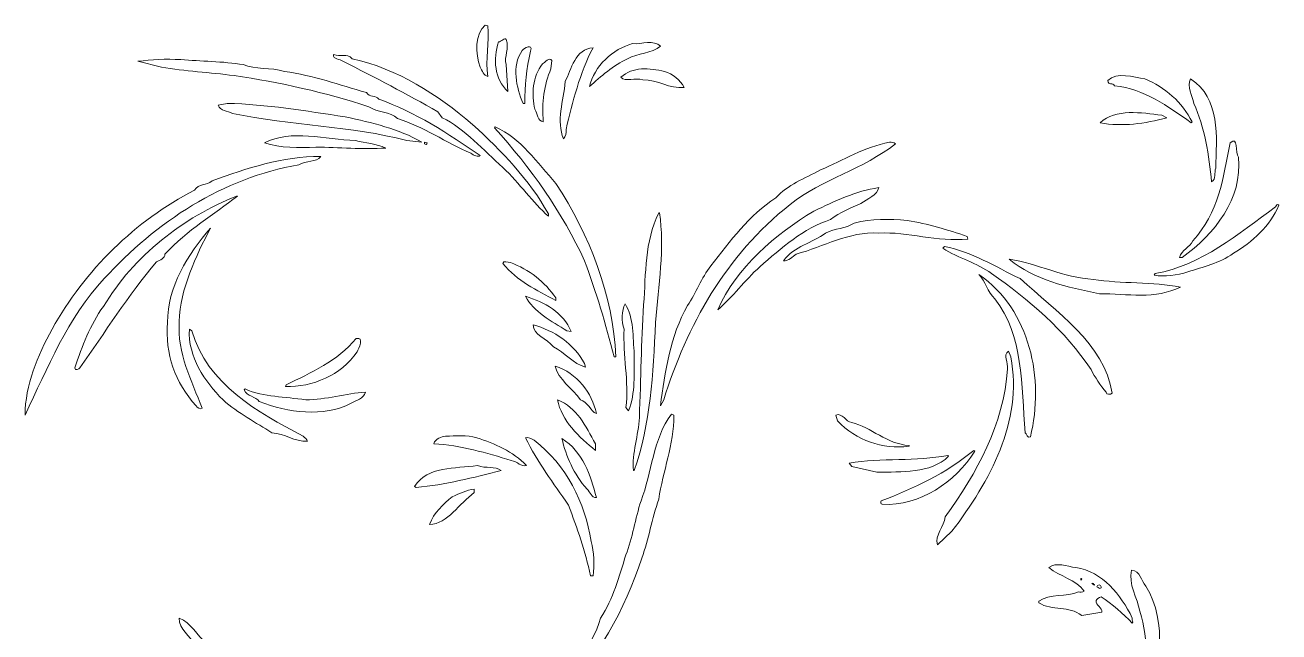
# Model space of a CAD drawing. Header units: centimetres. Extents: x -4.2 to 9.2, y -13.7 to 13.3.
# Drawn here: x -3.62 to 8.83, y 6.84 to 12.87 of the extents above; entities that cross this region are included whole.
import ezdxf

# ---------------------------------------------------------------- set-up
doc = ezdxf.new("R2010")
doc.units = ezdxf.units.CM
doc.header["$MEASUREMENT"] = 0
doc.layers.add('layer 1', color=7, linetype='Continuous')

msp = doc.modelspace()

# ---------------------------------------------------------------- linework, layer by layer
at = {"layer": 'layer 1', "color": 22, "lineweight": 9}
for points, knots in [([(0.97365, 12.86079), (0.99036, 12.70186), (0.94854, 12.52622), (0.97365, 12.35892), (0.97365, 12.35892), (0.94019, 12.36729), (0.91508, 12.41749), (0.89837, 12.45094), (0.89837, 12.45094), (0.84818, 12.58476), (0.84818, 12.78551), (0.94854, 12.86916), (0.94854, 12.86916), (0.94854, 12.86916), (0.97365, 12.86079), (0.97365, 12.86079)], [0, 0, 0, 0, 0.25, 0.25, 0.25, 0.25, 0.5, 0.5, 0.5, 0.5, 0.75, 0.75, 0.75, 0.75, 1, 1, 1, 1]), ([(1.15766, 12.47603), (1.15766, 12.47603), (1.17438, 12.20837), (1.17438, 12.20837), (1.17438, 12.20837), (1.04056, 12.33384), (1.02382, 12.53459), (1.08238, 12.70186), (1.08238, 12.70186), (1.10747, 12.70186), (1.14092, 12.75206), (1.15766, 12.72697), (1.15766, 12.72697), (1.19112, 12.63496), (1.13255, 12.55968), (1.15766, 12.47603)], [0, 0, 0, 0, 0.25, 0.25, 0.25, 0.25, 0.5, 0.5, 0.5, 0.5, 0.75, 0.75, 0.75, 0.75, 1, 1, 1, 1]), ([(2.6883, 12.66004), (2.60465, 12.58476), (2.46247, 12.59313), (2.3621, 12.53459), (2.3621, 12.53459), (2.21991, 12.46768), (2.09444, 12.35892), (1.98571, 12.25856), (1.98571, 12.25856), (2.02753, 12.45931), (2.21991, 12.63496), (2.41229, 12.68515), (2.41229, 12.68515), (2.50429, 12.67678), (2.62139, 12.72697), (2.6883, 12.66004)], [0, 0, 0, 0, 0.25, 0.25, 0.25, 0.25, 0.5, 0.5, 0.5, 0.5, 0.75, 0.75, 0.75, 0.75, 1, 1, 1, 1]), ([(-0.37303, 12.53459), (0.07865, 12.4342), (0.47178, 12.18328), (0.82309, 11.88217), (0.82309, 11.88217), (1.11584, 11.6145), (1.3835, 11.3385), (1.57588, 10.99556), (1.57588, 10.99556), (1.57588, 10.99556), (1.57588, 10.97045), (1.57588, 10.97045), (1.57588, 10.97045), (1.42532, 11.10429), (1.29148, 11.29667), (1.12421, 11.45558), (1.12421, 11.45558), (0.93182, 11.62287), (0.74781, 11.84034), (0.52197, 11.94907), (0.52197, 11.94907), (0.52197, 11.94907), (0.48015, 12.00764), (0.48015, 12.00764), (0.48015, 12.00764), (0.17066, 12.18328), (-0.14719, 12.35058), (-0.46502, 12.50948), (-0.46502, 12.50948), (-0.49011, 12.53459), (-0.56539, 12.52622), (-0.55704, 12.57642), (-0.55704, 12.57642), (-0.49011, 12.55131), (-0.4232, 12.59313), (-0.37303, 12.53459)], [0, 0, 0, 0, 0.11111111, 0.11111111, 0.11111111, 0.11111111, 0.22222222, 0.22222222, 0.22222222, 0.22222222, 0.33333333, 0.33333333, 0.33333333, 0.33333333, 0.44444444, 0.44444444, 0.44444444, 0.44444444, 0.55555556, 0.55555556, 0.55555556, 0.55555556, 0.66666667, 0.66666667, 0.66666667, 0.66666667, 0.77777778, 0.77777778, 0.77777778, 0.77777778, 0.88888889, 0.88888889, 0.88888889, 0.88888889, 1, 1, 1, 1]), ([(1.40021, 12.60987), (1.35839, 12.4342), (1.34167, 12.26693), (1.34167, 12.09129), (1.34167, 12.09129), (1.34167, 12.09129), (1.32493, 12.09129), (1.32493, 12.09129), (1.32493, 12.09129), (1.25802, 12.25019), (1.20783, 12.45931), (1.31659, 12.61824), (1.31659, 12.61824), (1.3333, 12.63496), (1.42532, 12.69352), (1.40021, 12.60987)], [0, 0, 0, 0, 0.25, 0.25, 0.25, 0.25, 0.5, 0.5, 0.5, 0.5, 0.75, 0.75, 0.75, 0.75, 1, 1, 1, 1]), ([(2.01916, 12.64333), (1.88534, 12.3924), (1.81843, 12.108), (1.75152, 11.83197), (1.75152, 11.83197), (1.75152, 11.79852), (1.75152, 11.76506), (1.72644, 11.73998), (1.72644, 11.73998), (1.65116, 11.91562), (1.72644, 12.11637), (1.74315, 12.30875), (1.74315, 12.30875), (1.80172, 12.42586), (1.84354, 12.63496), (2.01916, 12.64333)], [0, 0, 0, 0, 0.25, 0.25, 0.25, 0.25, 0.5, 0.5, 0.5, 0.5, 0.75, 0.75, 0.75, 0.75, 1, 1, 1, 1]), ([(-1.45202, 12.47603), (-1.33492, 12.42586), (-1.18436, 12.45094), (-1.04217, 12.40912), (-1.04217, 12.40912), (-0.75777, 12.36729), (-0.49848, 12.2753), (-0.23082, 12.20002), (-0.23082, 12.20002), (-0.19736, 12.14983), (-0.13882, 12.17491), (-0.10537, 12.13309), (-0.10537, 12.13309), (0.24594, 12.00764), (0.58888, 11.79017), (0.89837, 11.57268), (0.89837, 11.57268), (0.88163, 11.55596), (0.83144, 11.57268), (0.80635, 11.59779), (0.80635, 11.59779), (0.5638, 11.69815), (0.32959, 11.86545), (0.07865, 11.94073), (0.07865, 11.94073), (0.00337, 12.01601), (-0.12208, 11.99927), (-0.20573, 12.05781), (-0.20573, 12.05781), (-0.63232, 12.20002), (-1.09234, 12.30038), (-1.54401, 12.36729), (-1.54401, 12.36729), (-1.77822, 12.40075), (-2.03751, 12.40912), (-2.26335, 12.45094), (-2.26335, 12.45094), (-2.26335, 12.45094), (-2.49756, 12.50948), (-2.49756, 12.50948), (-2.49756, 12.50948), (-2.36374, 12.52622), (-2.22152, 12.53459), (-2.07097, 12.52622), (-2.07097, 12.52622), (-1.87861, 12.50948), (-1.65277, 12.50948), (-1.45202, 12.47603)], [0, 0, 0, 0, 0.08333333, 0.08333333, 0.08333333, 0.08333333, 0.16666667, 0.16666667, 0.16666667, 0.16666667, 0.25, 0.25, 0.25, 0.25, 0.33333333, 0.33333333, 0.33333333, 0.33333333, 0.41666667, 0.41666667, 0.41666667, 0.41666667, 0.5, 0.5, 0.5, 0.5, 0.58333333, 0.58333333, 0.58333333, 0.58333333, 0.66666667, 0.66666667, 0.66666667, 0.66666667, 0.75, 0.75, 0.75, 0.75, 0.83333333, 0.83333333, 0.83333333, 0.83333333, 0.91666667, 0.91666667, 0.91666667, 0.91666667, 1, 1, 1, 1]), ([(1.60097, 12.4342), (1.53406, 12.2753), (1.50895, 12.09963), (1.52569, 11.90725), (1.52569, 11.90725), (1.46715, 11.91562), (1.46715, 11.9909), (1.44204, 12.03272), (1.44204, 12.03272), (1.40858, 12.17491), (1.41695, 12.35892), (1.51732, 12.4844), (1.51732, 12.4844), (1.54243, 12.49277), (1.58423, 12.55968), (1.60933, 12.51785), (1.60933, 12.51785), (1.60933, 12.51785), (1.60097, 12.4342), (1.60097, 12.4342)], [0, 0, 0, 0, 0.2, 0.2, 0.2, 0.2, 0.4, 0.4, 0.4, 0.4, 0.6, 0.6, 0.6, 0.6, 0.8, 0.8, 0.8, 0.8, 1, 1, 1, 1]), ([(2.92251, 12.25019), (2.78032, 12.23348), (2.66322, 12.32547), (2.51266, 12.32547), (2.51266, 12.32547), (2.43738, 12.35058), (2.34536, 12.30038), (2.29519, 12.35058), (2.29519, 12.35058), (2.41229, 12.45931), (2.57957, 12.44257), (2.73013, 12.40912), (2.73013, 12.40912), (2.80541, 12.38403), (2.88905, 12.32547), (2.92251, 12.25019)], [0, 0, 0, 0, 0.25, 0.25, 0.25, 0.25, 0.5, 0.5, 0.5, 0.5, 0.75, 0.75, 0.75, 0.75, 1, 1, 1, 1]), ([(7.9662, 11.90725), (7.9662, 11.90725), (7.95783, 11.8989), (7.95783, 11.8989), (7.95783, 11.8989), (7.72363, 12.06618), (7.48944, 12.23348), (7.19667, 12.26693), (7.19667, 12.26693), (7.17996, 12.30038), (7.12976, 12.26693), (7.12976, 12.31712), (7.12976, 12.31712), (7.22178, 12.40912), (7.38071, 12.35058), (7.49779, 12.33384), (7.49779, 12.33384), (7.69017, 12.25856), (7.87418, 12.09963), (7.9662, 11.90725)], [0, 0, 0, 0, 0.2, 0.2, 0.2, 0.2, 0.4, 0.4, 0.4, 0.4, 0.6, 0.6, 0.6, 0.6, 0.8, 0.8, 0.8, 0.8, 1, 1, 1, 1]), ([(8.20041, 11.44723), (8.18367, 11.40541), (8.20875, 11.3385), (8.15858, 11.31339), (8.15858, 11.31339), (8.1335, 11.57268), (8.09167, 11.85708), (7.98292, 12.09129), (7.98292, 12.09129), (7.9662, 12.16657), (7.91601, 12.25856), (7.94946, 12.33384), (7.94946, 12.33384), (8.25058, 12.14983), (8.20875, 11.74835), (8.20041, 11.44723)], [0, 0, 0, 0, 0.25, 0.25, 0.25, 0.25, 0.5, 0.5, 0.5, 0.5, 0.75, 0.75, 0.75, 0.75, 1, 1, 1, 1]), ([(-0.43994, 11.95744), (-0.17228, 11.8989), (0.08702, 11.84034), (0.32122, 11.70652), (0.32122, 11.70652), (0.32122, 11.70652), (0.17066, 11.72324), (0.17066, 11.72324), (0.17066, 11.72324), (-0.38137, 11.86545), (-0.97526, 11.8738), (-1.56075, 11.9909), (-1.56075, 11.9909), (-1.61095, 12.01601), (-1.67786, 12.01601), (-1.70294, 12.07455), (-1.70294, 12.07455), (-1.70294, 12.07455), (-1.61095, 12.09129), (-1.61095, 12.09129), (-1.61095, 12.09129), (-1.22618, 12.08292), (-0.83305, 12.01601), (-0.43994, 11.95744)], [0, 0, 0, 0, 0.16666667, 0.16666667, 0.16666667, 0.16666667, 0.33333333, 0.33333333, 0.33333333, 0.33333333, 0.5, 0.5, 0.5, 0.5, 0.66666667, 0.66666667, 0.66666667, 0.66666667, 0.83333333, 0.83333333, 0.83333333, 0.83333333, 1, 1, 1, 1]), ([(7.71528, 11.94907), (7.49779, 11.89054), (7.27195, 11.85708), (7.05448, 11.8989), (7.05448, 11.8989), (7.20504, 12.04109), (7.46433, 11.99927), (7.66509, 11.97418), (7.66509, 11.97418), (7.66509, 11.97418), (7.71528, 11.94907), (7.71528, 11.94907)], [0, 0, 0, 0, 0.33333333, 0.33333333, 0.33333333, 0.33333333, 0.66666667, 0.66666667, 0.66666667, 0.66666667, 1, 1, 1, 1]), ([(-0.33955, 11.72324), (-0.23919, 11.69815), (-0.13045, 11.68978), (-0.03843, 11.64796), (-0.03843, 11.64796), (-0.26427, 11.63124), (-0.50685, 11.65633), (-0.73268, 11.65633), (-0.73268, 11.65633), (-0.89998, 11.64796), (-1.08399, 11.64796), (-1.2429, 11.69815), (-1.2429, 11.69815), (-0.97526, 11.84034), (-0.64067, 11.73161), (-0.33955, 11.72324)], [0, 0, 0, 0, 0.25, 0.25, 0.25, 0.25, 0.5, 0.5, 0.5, 0.5, 0.75, 0.75, 0.75, 0.75, 1, 1, 1, 1]), ([(1.65116, 11.29667), (1.98571, 10.77807), (2.21991, 10.19257), (2.245, 9.57363), (2.245, 9.57363), (2.245, 9.57363), (2.22826, 9.57363), (2.22826, 9.57363), (2.22826, 9.57363), (2.14463, 9.89983), (2.05262, 10.21766), (1.93554, 10.52714), (1.93554, 10.52714), (1.71807, 11.0039), (1.40021, 11.45558), (1.04056, 11.84871), (1.04056, 11.84871), (1.04056, 11.84871), (1.04893, 11.85708), (1.04893, 11.85708), (1.04893, 11.85708), (1.29985, 11.74835), (1.46715, 11.4974), (1.65116, 11.29667)], [0, 0, 0, 0, 0.16666667, 0.16666667, 0.16666667, 0.16666667, 0.33333333, 0.33333333, 0.33333333, 0.33333333, 0.5, 0.5, 0.5, 0.5, 0.66666667, 0.66666667, 0.66666667, 0.66666667, 0.83333333, 0.83333333, 0.83333333, 0.83333333, 1, 1, 1, 1]), ([(0.37142, 11.69815), (0.37976, 11.68141), (0.34631, 11.68141), (0.34631, 11.68978), (0.34631, 11.68978), (0.34631, 11.68978), (0.34631, 11.70652), (0.34631, 11.70652), (0.34631, 11.70652), (0.34631, 11.70652), (0.37142, 11.69815), (0.37142, 11.69815)], [0, 0, 0, 0, 0.33333333, 0.33333333, 0.33333333, 0.33333333, 0.66666667, 0.66666667, 0.66666667, 0.66666667, 1, 1, 1, 1]), ([(5.02195, 11.68978), (4.70412, 11.43886), (4.29427, 11.3385), (3.97641, 11.08755), (3.97641, 11.08755), (3.33236, 10.57734), (2.94759, 9.88309), (2.72176, 9.14704), (2.72176, 9.14704), (2.72176, 9.14704), (2.6883, 9.08847), (2.6883, 9.08847), (2.6883, 9.08847), (2.73013, 9.42304), (2.78869, 9.78272), (2.95596, 10.08384), (2.95596, 10.08384), (3.04798, 10.20931), (3.08981, 10.35987), (3.19017, 10.47695), (3.19017, 10.47695), (3.38255, 10.7279), (3.56657, 10.97882), (3.83423, 11.15446), (3.83423, 11.15446), (3.95133, 11.27993), (4.1186, 11.34684), (4.27753, 11.43049), (4.27753, 11.43049), (4.50337, 11.53086), (4.71247, 11.65633), (4.96341, 11.70652), (4.96341, 11.70652), (4.98013, 11.70652), (5.00524, 11.70652), (5.02195, 11.68978)], [0, 0, 0, 0, 0.11111111, 0.11111111, 0.11111111, 0.11111111, 0.22222222, 0.22222222, 0.22222222, 0.22222222, 0.33333333, 0.33333333, 0.33333333, 0.33333333, 0.44444444, 0.44444444, 0.44444444, 0.44444444, 0.55555556, 0.55555556, 0.55555556, 0.55555556, 0.66666667, 0.66666667, 0.66666667, 0.66666667, 0.77777778, 0.77777778, 0.77777778, 0.77777778, 0.88888889, 0.88888889, 0.88888889, 0.88888889, 1, 1, 1, 1]), ([(8.42625, 11.55596), (8.46807, 11.14611), (8.19204, 10.7948), (7.86584, 10.5606), (7.86584, 10.5606), (7.86584, 10.5606), (7.84073, 10.5606), (7.84073, 10.5606), (7.84073, 10.5606), (7.86584, 10.63588), (7.94112, 10.66099), (7.97457, 10.7279), (7.97457, 10.7279), (8.22549, 11.0039), (8.27569, 11.34684), (8.3426, 11.69815), (8.3426, 11.69815), (8.42625, 11.7818), (8.39279, 11.59779), (8.42625, 11.55596)], [0, 0, 0, 0, 0.2, 0.2, 0.2, 0.2, 0.4, 0.4, 0.4, 0.4, 0.6, 0.6, 0.6, 0.6, 0.8, 0.8, 0.8, 0.8, 1, 1, 1, 1]), ([(-0.68249, 11.56433), (-0.72431, 11.50577), (-0.83305, 11.52251), (-0.89998, 11.48069), (-0.89998, 11.48069), (-1.65277, 11.35521), (-2.32191, 10.91191), (-2.83213, 10.3515), (-2.83213, 10.3515), (-3.20015, 9.95837), (-3.39253, 9.46487), (-3.61837, 8.99648), (-3.61837, 8.99648), (-3.61837, 9.28922), (-3.49292, 9.59034), (-3.35071, 9.84963), (-3.35071, 9.84963), (-3.02451, 10.43515), (-2.52264, 10.92862), (-1.93715, 11.22974), (-1.93715, 11.22974), (-1.89532, 11.29667), (-1.82004, 11.27156), (-1.7615, 11.32176), (-1.7615, 11.32176), (-1.41856, 11.44723), (-1.06725, 11.56433), (-0.68249, 11.56433)], [0, 0, 0, 0, 0.14285714, 0.14285714, 0.14285714, 0.14285714, 0.28571429, 0.28571429, 0.28571429, 0.28571429, 0.42857143, 0.42857143, 0.42857143, 0.42857143, 0.57142857, 0.57142857, 0.57142857, 0.57142857, 0.71428571, 0.71428571, 0.71428571, 0.71428571, 0.85714286, 0.85714286, 0.85714286, 0.85714286, 1, 1, 1, 1]), ([(4.85468, 11.25485), (4.84631, 11.17957), (4.73757, 11.14611), (4.67901, 11.09592), (4.67901, 11.09592), (4.57865, 11.0541), (4.46991, 11.01227), (4.37789, 10.93699), (4.37789, 10.93699), (4.11023, 10.85334), (3.8844, 10.65262), (3.6753, 10.4686), (3.6753, 10.4686), (3.52474, 10.33476), (3.40764, 10.16749), (3.25708, 10.04201), (3.25708, 10.04201), (3.44109, 10.46023), (3.83423, 10.7948), (4.21062, 11.02064), (4.21062, 11.02064), (4.41972, 11.12101), (4.62884, 11.22139), (4.85468, 11.25485)], [0, 0, 0, 0, 0.16666667, 0.16666667, 0.16666667, 0.16666667, 0.33333333, 0.33333333, 0.33333333, 0.33333333, 0.5, 0.5, 0.5, 0.5, 0.66666667, 0.66666667, 0.66666667, 0.66666667, 0.83333333, 0.83333333, 0.83333333, 0.83333333, 1, 1, 1, 1]), ([(-1.51056, 11.1712), (-1.74477, 10.98719), (-2.00406, 10.83663), (-2.22989, 10.59405), (-2.22989, 10.59405), (-2.22989, 10.55223), (-2.28009, 10.53551), (-2.31354, 10.51877), (-2.31354, 10.51877), (-2.59792, 10.1842), (-2.82376, 9.81618), (-3.0747, 9.46487), (-3.0747, 9.46487), (-3.08307, 9.45652), (-3.12487, 9.43141), (-3.12487, 9.46487), (-3.12487, 9.46487), (-3.04959, 9.68236), (-2.97431, 9.89146), (-2.8405, 10.07547), (-2.8405, 10.07547), (-2.53938, 10.57734), (-2.04588, 10.9621), (-1.51893, 11.1712), (-1.51893, 11.1712), (-1.51893, 11.1712), (-1.51056, 11.1712), (-1.51056, 11.1712)], [0, 0, 0, 0, 0.14285714, 0.14285714, 0.14285714, 0.14285714, 0.28571429, 0.28571429, 0.28571429, 0.28571429, 0.42857143, 0.42857143, 0.42857143, 0.42857143, 0.57142857, 0.57142857, 0.57142857, 0.57142857, 0.71428571, 0.71428571, 0.71428571, 0.71428571, 0.85714286, 0.85714286, 0.85714286, 0.85714286, 1, 1, 1, 1]), ([(8.82773, 11.07918), (8.74408, 10.87845), (8.56006, 10.71116), (8.37605, 10.60242), (8.37605, 10.60242), (8.23386, 10.50206), (8.07494, 10.4686), (7.92438, 10.41841), (7.92438, 10.41841), (7.81564, 10.38496), (7.69017, 10.36822), (7.58981, 10.38496), (7.58981, 10.38496), (7.58981, 10.38496), (7.59818, 10.40167), (7.59818, 10.40167), (7.59818, 10.40167), (8.06657, 10.48532), (8.41788, 10.7948), (8.79427, 11.06247), (8.79427, 11.06247), (8.80264, 11.07918), (8.81101, 11.09592), (8.82773, 11.07918)], [0, 0, 0, 0, 0.16666667, 0.16666667, 0.16666667, 0.16666667, 0.33333333, 0.33333333, 0.33333333, 0.33333333, 0.5, 0.5, 0.5, 0.5, 0.66666667, 0.66666667, 0.66666667, 0.66666667, 0.83333333, 0.83333333, 0.83333333, 0.83333333, 1, 1, 1, 1]), ([(2.67993, 11.0039), (2.73013, 10.65262), (2.67159, 10.28459), (2.63811, 9.91654), (2.63811, 9.91654), (2.62139, 9.39796), (2.58794, 8.91283), (2.42901, 8.44444), (2.42901, 8.44444), (2.42901, 8.44444), (2.42064, 8.44444), (2.42064, 8.44444), (2.42064, 8.44444), (2.40393, 8.62008), (2.47083, 8.79573), (2.4792, 8.97137), (2.4792, 8.97137), (2.49592, 9.37287), (2.49592, 9.70744), (2.52103, 10.09221), (2.52103, 10.09221), (2.54611, 10.41004), (2.52937, 10.71116), (2.67159, 11.0039), (2.67159, 11.0039), (2.67159, 11.0039), (2.67993, 11.0039), (2.67993, 11.0039)], [0, 0, 0, 0, 0.14285714, 0.14285714, 0.14285714, 0.14285714, 0.28571429, 0.28571429, 0.28571429, 0.28571429, 0.42857143, 0.42857143, 0.42857143, 0.42857143, 0.57142857, 0.57142857, 0.57142857, 0.57142857, 0.71428571, 0.71428571, 0.71428571, 0.71428571, 0.85714286, 0.85714286, 0.85714286, 0.85714286, 1, 1, 1, 1]), ([(-2.08771, 9.92491), (-2.11279, 9.60708), (-1.96223, 9.33942), (-1.86187, 9.06339), (-1.86187, 9.06339), (-1.87861, 9.04665), (-1.91206, 9.07176), (-1.92041, 9.08847), (-1.92041, 9.08847), (-2.12953, 9.31431), (-2.22989, 9.60708), (-2.20481, 9.91654), (-2.20481, 9.91654), (-2.20481, 10.26785), (-2.00406, 10.59405), (-1.77822, 10.85334), (-1.77822, 10.85334), (-1.92041, 10.57734), (-2.07934, 10.25111), (-2.08771, 9.92491)], [0, 0, 0, 0, 0.2, 0.2, 0.2, 0.2, 0.4, 0.4, 0.4, 0.4, 0.6, 0.6, 0.6, 0.6, 0.8, 0.8, 0.8, 0.8, 1, 1, 1, 1]), ([(5.13905, 10.92862), (5.33981, 10.89517), (5.54053, 10.83663), (5.73292, 10.76972), (5.73292, 10.76972), (5.73292, 10.76972), (5.74129, 10.74461), (5.74129, 10.74461), (5.74129, 10.74461), (5.4318, 10.71116), (5.14742, 10.81989), (4.85468, 10.80317), (4.85468, 10.80317), (4.55356, 10.81989), (4.31099, 10.66933), (4.03495, 10.59405), (4.03495, 10.59405), (4.0015, 10.56897), (3.95968, 10.52714), (3.90951, 10.52714), (3.90951, 10.52714), (4.01824, 10.6777), (4.19388, 10.70279), (4.32772, 10.80317), (4.32772, 10.80317), (4.41972, 10.85334), (4.52845, 10.845), (4.6121, 10.90354), (4.6121, 10.90354), (4.78774, 10.94536), (4.95504, 10.94536), (5.13905, 10.92862)], [0, 0, 0, 0, 0.125, 0.125, 0.125, 0.125, 0.25, 0.25, 0.25, 0.25, 0.375, 0.375, 0.375, 0.375, 0.5, 0.5, 0.5, 0.5, 0.625, 0.625, 0.625, 0.625, 0.75, 0.75, 0.75, 0.75, 0.875, 0.875, 0.875, 0.875, 1, 1, 1, 1]), ([(6.25987, 10.3515), (6.61118, 10.02528), (7.09631, 9.70744), (7.17159, 9.21395), (7.17159, 9.21395), (7.15485, 9.19723), (7.11305, 9.19723), (7.11305, 9.22232), (7.11305, 9.22232), (7.05448, 9.28922), (7.00431, 9.37287), (6.96249, 9.44815), (6.96249, 9.44815), (6.71154, 9.83292), (6.33515, 10.15075), (5.97549, 10.40167), (5.97549, 10.40167), (5.82494, 10.51043), (5.64927, 10.55223), (5.49036, 10.65262), (5.49036, 10.65262), (5.49036, 10.65262), (5.50708, 10.66933), (5.50708, 10.66933), (5.50708, 10.66933), (5.78311, 10.61916), (6.00895, 10.4686), (6.25987, 10.3515)], [0, 0, 0, 0, 0.14285714, 0.14285714, 0.14285714, 0.14285714, 0.28571429, 0.28571429, 0.28571429, 0.28571429, 0.42857143, 0.42857143, 0.42857143, 0.42857143, 0.57142857, 0.57142857, 0.57142857, 0.57142857, 0.71428571, 0.71428571, 0.71428571, 0.71428571, 0.85714286, 0.85714286, 0.85714286, 0.85714286, 1, 1, 1, 1]), ([(1.65116, 10.15912), (1.65116, 10.15912), (1.65116, 10.13403), (1.65116, 10.13403), (1.65116, 10.13403), (1.45878, 10.2344), (1.26639, 10.32642), (1.12421, 10.50206), (1.12421, 10.50206), (1.12421, 10.53551), (1.17438, 10.51043), (1.19948, 10.51043), (1.19948, 10.51043), (1.3835, 10.44349), (1.54243, 10.31805), (1.65116, 10.15912)], [0, 0, 0, 0, 0.25, 0.25, 0.25, 0.25, 0.5, 0.5, 0.5, 0.5, 0.75, 0.75, 0.75, 0.75, 1, 1, 1, 1]), ([(6.98758, 10.34313), (7.25524, 10.30131), (7.58144, 10.31805), (7.8491, 10.26785), (7.8491, 10.26785), (7.60652, 10.14238), (7.32215, 10.20094), (7.04611, 10.20094), (7.04611, 10.20094), (6.72828, 10.26785), (6.40206, 10.33476), (6.15114, 10.54388), (6.15114, 10.54388), (6.43554, 10.50206), (6.68646, 10.35987), (6.98758, 10.34313)], [0, 0, 0, 0, 0.25, 0.25, 0.25, 0.25, 0.5, 0.5, 0.5, 0.5, 0.75, 0.75, 0.75, 0.75, 1, 1, 1, 1]), ([(6.36026, 8.77901), (6.32678, 8.76227), (6.32678, 8.81247), (6.31006, 8.82084), (6.31006, 8.82084), (6.26824, 9.29759), (6.29332, 9.78272), (6.00895, 10.15075), (6.00895, 10.15075), (5.93367, 10.21766), (5.91693, 10.32642), (5.85002, 10.39332), (5.85002, 10.39332), (6.36026, 10.03365), (6.50245, 9.35613), (6.36026, 8.77901)], [0, 0, 0, 0, 0.25, 0.25, 0.25, 0.25, 0.5, 0.5, 0.5, 0.5, 0.75, 0.75, 0.75, 0.75, 1, 1, 1, 1]), ([(1.80172, 9.82455), (1.80172, 9.82455), (1.75989, 9.83292), (1.75989, 9.83292), (1.75989, 9.83292), (1.60933, 9.92491), (1.42532, 10.02528), (1.35004, 10.17583), (1.35004, 10.17583), (1.53406, 10.11729), (1.72644, 10.01693), (1.80172, 9.82455)], [0, 0, 0, 0, 0.33333333, 0.33333333, 0.33333333, 0.33333333, 0.66666667, 0.66666667, 0.66666667, 0.66666667, 1, 1, 1, 1]), ([(2.42901, 9.59871), (2.42064, 9.4147), (2.44575, 9.21395), (2.37047, 9.0383), (2.37047, 9.0383), (2.37047, 9.0383), (2.34536, 9.07176), (2.34536, 9.07176), (2.34536, 9.07176), (2.37882, 9.32268), (2.31191, 9.59871), (2.32865, 9.84963), (2.32865, 9.84963), (2.29519, 9.92491), (2.30354, 10.03365), (2.33702, 10.10055), (2.33702, 10.10055), (2.42901, 9.95837), (2.41229, 9.77435), (2.42901, 9.59871)], [0, 0, 0, 0, 0.2, 0.2, 0.2, 0.2, 0.4, 0.4, 0.4, 0.4, 0.6, 0.6, 0.6, 0.6, 0.8, 0.8, 0.8, 0.8, 1, 1, 1, 1]), ([(-1.96223, 9.83292), (-1.81168, 9.30596), (-1.30983, 9.02156), (-0.85816, 8.78736), (-0.85816, 8.78736), (-0.84142, 8.77064), (-0.81633, 8.7539), (-0.81633, 8.73719), (-0.81633, 8.73719), (-0.94178, 8.72882), (-1.04217, 8.81247), (-1.16762, 8.82084), (-1.16762, 8.82084), (-1.32655, 8.9212), (-1.50221, 9.01319), (-1.65277, 9.14704), (-1.65277, 9.14704), (-1.83678, 9.33105), (-2.00406, 9.57363), (-1.98734, 9.84963), (-1.98734, 9.84963), (-1.98734, 9.84963), (-1.96223, 9.83292), (-1.96223, 9.83292)], [0, 0, 0, 0, 0.16666667, 0.16666667, 0.16666667, 0.16666667, 0.33333333, 0.33333333, 0.33333333, 0.33333333, 0.5, 0.5, 0.5, 0.5, 0.66666667, 0.66666667, 0.66666667, 0.66666667, 0.83333333, 0.83333333, 0.83333333, 0.83333333, 1, 1, 1, 1]), ([(1.93554, 9.50669), (1.93554, 9.50669), (1.94391, 9.47324), (1.94391, 9.47324), (1.94391, 9.47324), (1.8268, 9.49832), (1.73478, 9.6238), (1.62605, 9.67399), (1.62605, 9.67399), (1.55914, 9.75764), (1.42532, 9.79109), (1.42532, 9.89146), (1.42532, 9.89146), (1.62605, 9.84126), (1.83517, 9.69907), (1.93554, 9.50669)], [0, 0, 0, 0, 0.25, 0.25, 0.25, 0.25, 0.5, 0.5, 0.5, 0.5, 0.75, 0.75, 0.75, 0.75, 1, 1, 1, 1]), ([(-0.32283, 9.6238), (-0.48176, 9.38959), (-0.76614, 9.27249), (-1.0338, 9.28086), (-1.0338, 9.28086), (-1.0338, 9.28086), (-1.02543, 9.29759), (-1.02543, 9.29759), (-1.02543, 9.29759), (-0.78288, 9.4147), (-0.51522, 9.5318), (-0.3312, 9.75764), (-0.3312, 9.75764), (-0.24756, 9.77435), (-0.3061, 9.65725), (-0.32283, 9.6238)], [0, 0, 0, 0, 0.25, 0.25, 0.25, 0.25, 0.5, 0.5, 0.5, 0.5, 0.75, 0.75, 0.75, 0.75, 1, 1, 1, 1]), ([(6.16788, 9.57363), (6.28498, 8.9212), (5.95875, 8.34405), (5.58236, 7.84218), (5.58236, 7.84218), (5.58236, 7.84218), (5.44017, 7.70837), (5.44017, 7.70837), (5.44017, 7.70837), (5.40672, 7.80038), (5.50708, 7.89238), (5.51545, 7.9844), (5.51545, 7.9844), (5.8333, 8.4277), (6.0926, 8.89609), (6.13442, 9.45652), (6.13442, 9.45652), (6.14277, 9.51506), (6.08423, 9.59034), (6.14277, 9.63217), (6.14277, 9.63217), (6.14277, 9.63217), (6.16788, 9.57363), (6.16788, 9.57363)], [0, 0, 0, 0, 0.16666667, 0.16666667, 0.16666667, 0.16666667, 0.33333333, 0.33333333, 0.33333333, 0.33333333, 0.5, 0.5, 0.5, 0.5, 0.66666667, 0.66666667, 0.66666667, 0.66666667, 0.83333333, 0.83333333, 0.83333333, 0.83333333, 1, 1, 1, 1]), ([(2.05262, 9.01319), (1.99408, 9.02993), (1.96897, 9.1303), (1.89371, 9.14704), (1.89371, 9.14704), (1.81006, 9.26414), (1.67624, 9.34776), (1.64279, 9.48161), (1.64279, 9.48161), (1.86026, 9.4147), (2.01079, 9.21395), (2.05262, 9.01319)], [0, 0, 0, 0, 0.33333333, 0.33333333, 0.33333333, 0.33333333, 0.66666667, 0.66666667, 0.66666667, 0.66666667, 1, 1, 1, 1]), ([(-0.83305, 9.14704), (-0.63232, 9.14704), (-0.43157, 9.21395), (-0.23919, 9.22232), (-0.23919, 9.22232), (-0.25592, 9.16375), (-0.3312, 9.13867), (-0.38137, 9.11358), (-0.38137, 9.11358), (-0.65741, 8.97137), (-1.00871, 9.02156), (-1.29309, 9.1303), (-1.29309, 9.1303), (-1.32655, 9.18049), (-1.41856, 9.18049), (-1.44365, 9.2474), (-1.44365, 9.2474), (-1.44365, 9.2474), (-1.43528, 9.25577), (-1.43528, 9.25577), (-1.43528, 9.25577), (-1.2429, 9.17212), (-1.04217, 9.18049), (-0.83305, 9.14704)], [0, 0, 0, 0, 0.16666667, 0.16666667, 0.16666667, 0.16666667, 0.33333333, 0.33333333, 0.33333333, 0.33333333, 0.5, 0.5, 0.5, 0.5, 0.66666667, 0.66666667, 0.66666667, 0.66666667, 0.83333333, 0.83333333, 0.83333333, 0.83333333, 1, 1, 1, 1]), ([(2.04425, 8.71208), (2.04425, 8.71208), (2.04425, 8.64517), (2.04425, 8.64517), (2.04425, 8.64517), (1.88534, 8.77064), (1.70133, 8.94628), (1.66787, 9.14704), (1.66787, 9.14704), (1.86026, 9.07176), (1.94391, 8.88774), (2.04425, 8.71208)], [0, 0, 0, 0, 0.33333333, 0.33333333, 0.33333333, 0.33333333, 0.66666667, 0.66666667, 0.66666667, 0.66666667, 1, 1, 1, 1]), ([(2.82214, 8.99648), (2.82214, 8.69536), (2.71341, 8.44444), (2.67159, 8.16004), (2.67159, 8.16004), (2.60465, 7.96766), (2.5712, 7.76691), (2.50429, 7.57455), (2.50429, 7.57455), (2.32865, 7.06431), (2.08607, 6.57081), (1.63442, 6.20279), (1.63442, 6.20279), (1.75989, 6.47045), (2.01916, 6.67954), (2.09444, 6.98066), (2.09444, 6.98066), (2.21991, 7.17304), (2.27845, 7.39051), (2.34536, 7.608), (2.34536, 7.608), (2.41229, 7.77528), (2.43738, 7.96766), (2.49592, 8.1433), (2.49592, 8.1433), (2.60465, 8.4277), (2.61302, 8.76227), (2.79704, 9.00485), (2.79704, 9.00485), (2.79704, 9.00485), (2.82214, 8.99648), (2.82214, 8.99648)], [0, 0, 0, 0, 0.125, 0.125, 0.125, 0.125, 0.25, 0.25, 0.25, 0.25, 0.375, 0.375, 0.375, 0.375, 0.5, 0.5, 0.5, 0.5, 0.625, 0.625, 0.625, 0.625, 0.75, 0.75, 0.75, 0.75, 0.875, 0.875, 0.875, 0.875, 1, 1, 1, 1]), ([(4.58702, 8.9212), (4.7794, 8.87937), (4.9383, 8.70373), (5.15579, 8.69536), (5.15579, 8.69536), (5.15579, 8.69536), (5.15579, 8.68699), (5.15579, 8.68699), (5.15579, 8.68699), (4.88813, 8.65354), (4.63719, 8.74553), (4.4448, 8.93791), (4.4448, 8.93791), (4.4448, 8.93791), (4.42809, 8.99648), (4.42809, 8.99648), (4.42809, 8.99648), (4.495, 9.02156), (4.52845, 8.92957), (4.58702, 8.9212)], [0, 0, 0, 0, 0.2, 0.2, 0.2, 0.2, 0.4, 0.4, 0.4, 0.4, 0.6, 0.6, 0.6, 0.6, 0.8, 0.8, 0.8, 0.8, 1, 1, 1, 1]), ([(1.35839, 8.49461), (1.30822, 8.47789), (1.26639, 8.53643), (1.20783, 8.5448), (1.20783, 8.5448), (0.96528, 8.62008), (0.70599, 8.69536), (0.43833, 8.71208), (0.43833, 8.71208), (0.45504, 8.76227), (0.5136, 8.77901), (0.55543, 8.78736), (0.55543, 8.78736), (0.65579, 8.78736), (0.76453, 8.8041), (0.86491, 8.77064), (0.86491, 8.77064), (1.04056, 8.71208), (1.22457, 8.6368), (1.35839, 8.49461)], [0, 0, 0, 0, 0.2, 0.2, 0.2, 0.2, 0.4, 0.4, 0.4, 0.4, 0.6, 0.6, 0.6, 0.6, 0.8, 0.8, 0.8, 0.8, 1, 1, 1, 1]), ([(2.00242, 7.74182), (2.02753, 7.63309), (2.0359, 7.50761), (2.01916, 7.39888), (2.01916, 7.39888), (2.01916, 7.39888), (1.99408, 7.39888), (1.99408, 7.39888), (1.99408, 7.39888), (1.94391, 7.64983), (1.86026, 7.86729), (1.77661, 8.1015), (1.77661, 8.1015), (1.62605, 8.31897), (1.46715, 8.52807), (1.35004, 8.77064), (1.35004, 8.77064), (1.37513, 8.78736), (1.40858, 8.7539), (1.43367, 8.74553), (1.43367, 8.74553), (1.75989, 8.50298), (1.93554, 8.12658), (2.00242, 7.74182)], [0, 0, 0, 0, 0.16666667, 0.16666667, 0.16666667, 0.16666667, 0.33333333, 0.33333333, 0.33333333, 0.33333333, 0.5, 0.5, 0.5, 0.5, 0.66666667, 0.66666667, 0.66666667, 0.66666667, 0.83333333, 0.83333333, 0.83333333, 0.83333333, 1, 1, 1, 1]), ([(2.05262, 8.17678), (2.00242, 8.16841), (1.99408, 8.23532), (1.96062, 8.2604), (1.96062, 8.2604), (1.8268, 8.41096), (1.75152, 8.58663), (1.7097, 8.76227), (1.7097, 8.76227), (1.91882, 8.6368), (1.99408, 8.39425), (2.05262, 8.17678)], [0, 0, 0, 0, 0.33333333, 0.33333333, 0.33333333, 0.33333333, 0.66666667, 0.66666667, 0.66666667, 0.66666667, 1, 1, 1, 1]), ([(5.5489, 8.58663), (5.36489, 8.41096), (5.08051, 8.43607), (4.83794, 8.4277), (4.83794, 8.4277), (4.83794, 8.4277), (4.58702, 8.48624), (4.58702, 8.48624), (4.58702, 8.48624), (4.58702, 8.48624), (4.56191, 8.5197), (4.56191, 8.5197), (4.56191, 8.5197), (4.87976, 8.56989), (5.23107, 8.53643), (5.54053, 8.59497), (5.54053, 8.59497), (5.54053, 8.59497), (5.5489, 8.58663), (5.5489, 8.58663)], [0, 0, 0, 0, 0.2, 0.2, 0.2, 0.2, 0.4, 0.4, 0.4, 0.4, 0.6, 0.6, 0.6, 0.6, 0.8, 0.8, 0.8, 0.8, 1, 1, 1, 1]), ([(5.8082, 8.6368), (5.61581, 8.32734), (5.26453, 8.09313), (4.88813, 8.10985), (4.88813, 8.10985), (4.87139, 8.10985), (4.87139, 8.13495), (4.87976, 8.1433), (4.87976, 8.1433), (5.20596, 8.26877), (5.52382, 8.41933), (5.79985, 8.64517), (5.79985, 8.64517), (5.79985, 8.64517), (5.8082, 8.6368), (5.8082, 8.6368)], [0, 0, 0, 0, 0.25, 0.25, 0.25, 0.25, 0.5, 0.5, 0.5, 0.5, 0.75, 0.75, 0.75, 0.75, 1, 1, 1, 1]), ([(1.10747, 8.44444), (0.83144, 8.37751), (0.55543, 8.30223), (0.26268, 8.27714), (0.26268, 8.27714), (0.26268, 8.27714), (0.24594, 8.28551), (0.24594, 8.28551), (0.24594, 8.28551), (0.37976, 8.49461), (0.64742, 8.46116), (0.87326, 8.49461), (0.87326, 8.49461), (0.95691, 8.46116), (1.04893, 8.49461), (1.10747, 8.44444)], [0, 0, 0, 0, 0.25, 0.25, 0.25, 0.25, 0.5, 0.5, 0.5, 0.5, 0.75, 0.75, 0.75, 0.75, 1, 1, 1, 1]), ([(0.83981, 8.22695), (0.68925, 8.11822), (0.58051, 7.91746), (0.3965, 7.90912), (0.3965, 7.90912), (0.43833, 8.02622), (0.53032, 8.10985), (0.62234, 8.18512), (0.62234, 8.18512), (0.69762, 8.21858), (0.76453, 8.25206), (0.83981, 8.2604), (0.83981, 8.2604), (0.83981, 8.2604), (0.83981, 8.22695), (0.83981, 8.22695)], [0, 0, 0, 0, 0.25, 0.25, 0.25, 0.25, 0.5, 0.5, 0.5, 0.5, 0.75, 0.75, 0.75, 0.75, 1, 1, 1, 1]), ([(7.37234, 6.98066), (7.36397, 6.95558), (7.38906, 6.93884), (7.37234, 6.93049), (7.37234, 6.93049), (7.28032, 7.02248), (7.17159, 7.12287), (7.06285, 7.18978), (7.06285, 7.18978), (7.03777, 7.18978), (7.02103, 7.16467), (7.01266, 7.15633), (7.01266, 7.15633), (7.01266, 7.10613), (7.07122, 7.08105), (7.07122, 7.03922), (7.07122, 7.03922), (7.07122, 7.03922), (6.87047, 7.00577), (6.87047, 7.00577), (6.87047, 7.00577), (6.745, 7.10613), (6.57773, 7.04759), (6.44388, 7.13122), (6.44388, 7.13122), (6.44388, 7.13122), (6.44388, 7.14796), (6.44388, 7.14796), (6.44388, 7.14796), (6.55264, 7.22324), (6.71991, 7.18978), (6.83702, 7.23995), (6.83702, 7.23995), (6.85373, 7.23995), (6.87884, 7.23161), (6.89556, 7.24832), (6.89556, 7.24832), (6.81193, 7.36543), (6.653, 7.39051), (6.54427, 7.48253), (6.54427, 7.48253), (6.61955, 7.54107), (6.71991, 7.4909), (6.81193, 7.48253), (6.81193, 7.48253), (7.07957, 7.4407), (7.25524, 7.21487), (7.37234, 6.98066)], [0, 0, 0, 0, 0.08333333, 0.08333333, 0.08333333, 0.08333333, 0.16666667, 0.16666667, 0.16666667, 0.16666667, 0.25, 0.25, 0.25, 0.25, 0.33333333, 0.33333333, 0.33333333, 0.33333333, 0.41666667, 0.41666667, 0.41666667, 0.41666667, 0.5, 0.5, 0.5, 0.5, 0.58333333, 0.58333333, 0.58333333, 0.58333333, 0.66666667, 0.66666667, 0.66666667, 0.66666667, 0.75, 0.75, 0.75, 0.75, 0.83333333, 0.83333333, 0.83333333, 0.83333333, 0.91666667, 0.91666667, 0.91666667, 0.91666667, 1, 1, 1, 1]), ([(6.87047, 7.36543), (6.87047, 7.36543), (6.8621, 7.35706), (6.8621, 7.35706), (6.8621, 7.35706), (6.8621, 7.35706), (6.8621, 7.37379), (6.8621, 7.37379), (6.8621, 7.37379), (6.8621, 7.37379), (6.87047, 7.37379), (6.87047, 7.36543)], [0, 0, 0, 0, 0.33333333, 0.33333333, 0.33333333, 0.33333333, 0.66666667, 0.66666667, 0.66666667, 0.66666667, 1, 1, 1, 1]), ([(7.50616, 7.29852), (7.732, 6.92212), (7.64835, 6.47882), (7.46433, 6.11077), (7.46433, 6.11077), (7.45596, 6.08568), (7.4727, 6.0606), (7.49779, 6.06897), (7.49779, 6.06897), (7.64, 6.21116), (7.66509, 6.42862), (7.80727, 6.57918), (7.80727, 6.57918), (7.8491, 6.31152), (7.70691, 6.06897), (7.53961, 5.85985), (7.53961, 5.85985), (7.37234, 5.71766), (7.21341, 5.55873), (7.00431, 5.50019), (7.00431, 5.50019), (7.00431, 5.58381), (7.11305, 5.59218), (7.16322, 5.64238), (7.16322, 5.64238), (7.25524, 5.75111), (7.37234, 5.82639), (7.44762, 5.95186), (7.44762, 5.95186), (7.41416, 6.00203), (7.48944, 5.98532), (7.48944, 6.02714), (7.48944, 6.02714), (7.43925, 6.04386), (7.39742, 5.99369), (7.34723, 6.03551), (7.34723, 6.03551), (7.34723, 6.03551), (7.3556, 6.08568), (7.3556, 6.08568), (7.3556, 6.08568), (7.39742, 6.06897), (7.41416, 6.11914), (7.42251, 6.14425), (7.42251, 6.14425), (7.54798, 6.42862), (7.53124, 6.76319), (7.44762, 7.04759), (7.44762, 7.04759), (7.42251, 7.18141), (7.33052, 7.31526), (7.36397, 7.45744), (7.36397, 7.45744), (7.45596, 7.44907), (7.45596, 7.34871), (7.50616, 7.29852)], [0, 0, 0, 0, 0.07142857, 0.07142857, 0.07142857, 0.07142857, 0.14285714, 0.14285714, 0.14285714, 0.14285714, 0.21428571, 0.21428571, 0.21428571, 0.21428571, 0.28571429, 0.28571429, 0.28571429, 0.28571429, 0.35714286, 0.35714286, 0.35714286, 0.35714286, 0.42857143, 0.42857143, 0.42857143, 0.42857143, 0.5, 0.5, 0.5, 0.5, 0.57142857, 0.57142857, 0.57142857, 0.57142857, 0.64285714, 0.64285714, 0.64285714, 0.64285714, 0.71428571, 0.71428571, 0.71428571, 0.71428571, 0.78571429, 0.78571429, 0.78571429, 0.78571429, 0.85714286, 0.85714286, 0.85714286, 0.85714286, 0.92857143, 0.92857143, 0.92857143, 0.92857143, 1, 1, 1, 1]), ([(6.99594, 7.31526), (6.99594, 7.30689), (6.99594, 7.30689), (6.99594, 7.30689), (6.99594, 7.30689), (6.99594, 7.30689), (6.97084, 7.3236), (6.97084, 7.3236), (6.97084, 7.3236), (6.98758, 7.33197), (6.98758, 7.31526), (6.99594, 7.31526)], [0, 0, 0, 0, 0.33333333, 0.33333333, 0.33333333, 0.33333333, 0.66666667, 0.66666667, 0.66666667, 0.66666667, 1, 1, 1, 1]), ([(7.06285, 7.29015), (7.06285, 7.29015), (7.06285, 7.28178), (7.06285, 7.28178), (7.06285, 7.28178), (7.04611, 7.26506), (7.03777, 7.28178), (7.02103, 7.29015), (7.02103, 7.29015), (7.02103, 7.31526), (7.06285, 7.31526), (7.06285, 7.29015)], [0, 0, 0, 0, 0.33333333, 0.33333333, 0.33333333, 0.33333333, 0.66666667, 0.66666667, 0.66666667, 0.66666667, 1, 1, 1, 1]), ([(-1.82004, 6.73811), (-1.56075, 6.3868), (-1.30983, 6.03551), (-1.15927, 5.64238), (-1.15927, 5.64238), (-1.15927, 5.64238), (-1.1509, 5.5671), (-1.1509, 5.5671), (-1.1509, 5.5671), (-1.41856, 5.91841), (-1.65277, 6.34497), (-1.93715, 6.70465), (-1.93715, 6.70465), (-1.9706, 6.81339), (-2.09608, 6.86356), (-2.08771, 6.98066), (-2.08771, 6.98066), (-1.9706, 6.93884), (-1.91206, 6.79665), (-1.82004, 6.73811)], [0, 0, 0, 0, 0.2, 0.2, 0.2, 0.2, 0.4, 0.4, 0.4, 0.4, 0.6, 0.6, 0.6, 0.6, 0.8, 0.8, 0.8, 0.8, 1, 1, 1, 1])]:
    msp.add_open_spline(points, degree=3, knots=knots, dxfattribs=at)

doc.saveas('drawing.dxf')
